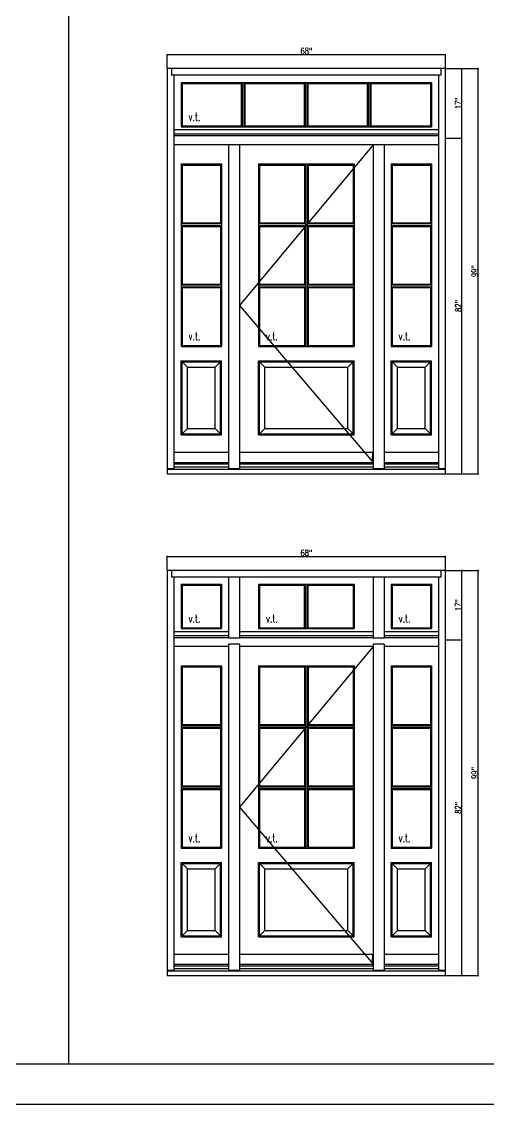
# Model space of a CAD drawing. Header units: inches. Extents: x 1985 to 11287, y 379 to 4336.
# Drawn here: x 7979.2 to 8093.3, y 3266.3 to 3530.8 of the extents above; entities that cross this region are included whole.
import ezdxf

# ---------------------------------------------------------------- set-up
doc = ezdxf.new("R2010")
doc.units = ezdxf.units.IN
doc.header["$MEASUREMENT"] = 0
doc.layers.get('0').update_dxf_attribs({"linetype": 'CONTINUOUS'})
doc.layers.get('Defpoints').update_dxf_attribs({"linetype": 'CONTINUOUS'})
for name, color, linetype in [('COTE1-1 99', 7, 'CONTINUOUS'), ('elevation 99', 7, 'CONTINUOUS'), ('opening side 99', 1, 'CONTINUOUS'), ('separation 99', 3, 'CONTINUOUS')]:
    doc.layers.add(name, color=color, linetype=linetype)
doc.styles.get("Standard").update_dxf_attribs({"font": 'txt.shx', "width": 0.8})
doc.dimstyles.new('Elevation', dxfattribs={"dimscale": 2, "dimtxt": 0.75, "dimasz": 0.0625, "dimexe": 0.0625, "dimexo": 0.0625, "dimgap": 0.0625, "dimtad": 1, "dimdec": 5, "dimzin": 0, "dimdsep": 46, "dimlunit": 5, "dimtxsty": 'Standard', "dimblk1": 'OBLIQUE', "dimblk2": 'OBLIQUE', "dimsah": 1, "dimcen": 2, "dimdle": 0.0625, "dimclrd": 1, "dimclre": 1, "dimadec": 1, "dimazin": 0, "dimtfac": 0.375, "dimtdec": 5, "dimtmove": 0, "dimatfit": 3, "dimldrblk": 'OBLIQUE', "dimfxl": 1, "dimfrac": 2, "dimtolj": 1, "dimtzin": 0, "dimarcsym": 0})

# ---------------------------------------------------------------- blocks, each defined once
blk = doc.blocks.new('_OBLIQUE')
at = {"color": 0, "linetype": 'ByBlock'}
blk.add_line((-0.5, -0.5), (0.5, 0.5), dxfattribs=at)
blk = doc.blocks.new('*D188')
at = {"layer": 'COTE1-1 99', "color": 1, "lineweight": -2, "transparency": 16777216}
for p, q in [((8014.77, 3519.42), (8014.77, 3522.83)), ((8082.77, 3519.42), (8082.77, 3522.83)), ((8014.64, 3522.7), (8082.89, 3522.7))]:
    blk.add_line(p, q, dxfattribs=at)
at = {"layer": 'Defpoints', "color": 0, "transparency": 16777216}
for p in [(8082.77, 3522.7), (8014.77, 3519.29), (8082.77, 3519.29)]:
    blk.add_point(p, dxfattribs=at)
at = {"layer": 'COTE1-1 99', "color": 1, "lineweight": -2, "transparency": 16777216, "xscale": 0.125, "yscale": 0.125, "zscale": 0.125, "rotation": 180}
blk.add_blockref('_OBLIQUE', (8014.77, 3522.7), dxfattribs=at)
at = {"layer": 'COTE1-1 99', "color": 1, "lineweight": -2, "transparency": 16777216, "xscale": 0.125, "yscale": 0.125, "zscale": 0.125}
blk.add_blockref('_OBLIQUE', (8082.77, 3522.7), dxfattribs=at)
at = {"layer": 'COTE1-1 99', "color": 0, "transparency": 16777216, "insert": (8048.77, 3523.58), "char_height": 1.5, "attachment_point": 5}
blk.add_mtext('\\A1;68"', dxfattribs=at)
blk = doc.blocks.new('*D189')
at = {"layer": 'COTE1-1 99', "color": 1, "lineweight": -2, "transparency": 16777216}
for p, q in [((8082.89, 3519.29), (8086.9, 3519.29)), ((8086.77, 3502.17), (8086.77, 3519.42)), ((8082.89, 3502.29), (8086.9, 3502.29))]:
    blk.add_line(p, q, dxfattribs=at)
at = {"layer": 'Defpoints', "color": 0, "transparency": 16777216}
for p in [(8082.77, 3519.29), (8086.77, 3519.29), (8082.77, 3502.29)]:
    blk.add_point(p, dxfattribs=at)
at = {"layer": 'COTE1-1 99', "color": 1, "lineweight": -2, "transparency": 16777216, "xscale": 0.125, "yscale": 0.125, "zscale": 0.125}
for p, rotation in [((8086.77, 3519.29), 90), ((8086.77, 3502.29), 270)]:
    blk.add_blockref('_OBLIQUE', p, dxfattribs=dict(at, rotation=rotation))
at = {"layer": 'COTE1-1 99', "color": 0, "transparency": 16777216, "insert": (8085.9, 3510.79), "char_height": 1.5, "attachment_point": 5, "rotation": 90}
blk.add_mtext('\\A1;17"', dxfattribs=at)
blk = doc.blocks.new('*D190')
at = {"layer": 'COTE1-1 99', "color": 1, "lineweight": -2, "transparency": 16777216}
for p, q in [((8082.89, 3502.29), (8086.9, 3502.29)), ((8086.77, 3420.17), (8086.77, 3502.42)), ((8082.89, 3420.29), (8086.9, 3420.29))]:
    blk.add_line(p, q, dxfattribs=at)
at = {"layer": 'Defpoints', "color": 0, "transparency": 16777216}
for p in [(8082.77, 3502.29), (8086.77, 3502.29), (8082.77, 3420.29)]:
    blk.add_point(p, dxfattribs=at)
at = {"layer": 'COTE1-1 99', "color": 1, "lineweight": -2, "transparency": 16777216, "xscale": 0.125, "yscale": 0.125, "zscale": 0.125}
for p, rotation in [((8086.77, 3502.29), 90), ((8086.77, 3420.29), 270)]:
    blk.add_blockref('_OBLIQUE', p, dxfattribs=dict(at, rotation=rotation))
at = {"layer": 'COTE1-1 99', "color": 0, "transparency": 16777216, "insert": (8085.9, 3461.29), "char_height": 1.5, "attachment_point": 5, "rotation": 90}
blk.add_mtext('\\A1;82"', dxfattribs=at)
blk = doc.blocks.new('*D191')
at = {"layer": 'COTE1-1 99', "color": 1, "lineweight": -2, "transparency": 16777216}
for p, q in [((8082.89, 3519.29), (8090.92, 3519.29)), ((8090.79, 3420.17), (8090.79, 3519.42)), ((8082.89, 3420.29), (8090.92, 3420.29))]:
    blk.add_line(p, q, dxfattribs=at)
at = {"layer": 'Defpoints', "color": 0, "transparency": 16777216}
for p in [(8082.77, 3519.29), (8090.79, 3519.29), (8082.77, 3420.29)]:
    blk.add_point(p, dxfattribs=at)
at = {"layer": 'COTE1-1 99', "color": 1, "lineweight": -2, "transparency": 16777216, "xscale": 0.125, "yscale": 0.125, "zscale": 0.125}
for p, rotation in [((8090.79, 3519.29), 90), ((8090.79, 3420.29), 270)]:
    blk.add_blockref('_OBLIQUE', p, dxfattribs=dict(at, rotation=rotation))
at = {"layer": 'COTE1-1 99', "color": 0, "transparency": 16777216, "insert": (8089.92, 3469.79), "char_height": 1.5, "attachment_point": 5, "rotation": 90}
blk.add_mtext('\\A1;99"', dxfattribs=at)
blk = doc.blocks.new('*D268')
at = {"layer": 'COTE1-1 99', "color": 1, "lineweight": -2, "transparency": 16777216}
for p, q in [((8014.64, 3400.13), (8082.89, 3400.13)), ((8014.77, 3396.85), (8014.77, 3400.26)), ((8082.77, 3396.85), (8082.77, 3400.26))]:
    blk.add_line(p, q, dxfattribs=at)
at = {"layer": 'Defpoints', "color": 0, "transparency": 16777216}
for p in [(8082.77, 3400.13), (8014.77, 3396.72), (8082.77, 3396.72)]:
    blk.add_point(p, dxfattribs=at)
at = {"layer": 'COTE1-1 99', "color": 1, "lineweight": -2, "transparency": 16777216, "xscale": 0.125, "yscale": 0.125, "zscale": 0.125, "rotation": 180}
blk.add_blockref('_OBLIQUE', (8014.77, 3400.13), dxfattribs=at)
at = {"layer": 'COTE1-1 99', "color": 1, "lineweight": -2, "transparency": 16777216, "xscale": 0.125, "yscale": 0.125, "zscale": 0.125}
blk.add_blockref('_OBLIQUE', (8082.77, 3400.13), dxfattribs=at)
at = {"layer": 'COTE1-1 99', "color": 0, "transparency": 16777216, "insert": (8048.77, 3401.01), "char_height": 1.5, "attachment_point": 5}
blk.add_mtext('\\A1;68"', dxfattribs=at)
blk = doc.blocks.new('*D269')
at = {"layer": 'COTE1-1 99', "color": 1, "lineweight": -2, "transparency": 16777216}
for p, q in [((8082.89, 3396.72), (8086.9, 3396.72)), ((8086.77, 3379.6), (8086.77, 3396.85)), ((8082.89, 3379.72), (8086.9, 3379.72))]:
    blk.add_line(p, q, dxfattribs=at)
at = {"layer": 'Defpoints', "color": 0, "transparency": 16777216}
for p in [(8082.77, 3396.72), (8086.77, 3396.72), (8082.77, 3379.72)]:
    blk.add_point(p, dxfattribs=at)
at = {"layer": 'COTE1-1 99', "color": 1, "lineweight": -2, "transparency": 16777216, "xscale": 0.125, "yscale": 0.125, "zscale": 0.125}
for p, rotation in [((8086.77, 3396.72), 90), ((8086.77, 3379.72), 270)]:
    blk.add_blockref('_OBLIQUE', p, dxfattribs=dict(at, rotation=rotation))
at = {"layer": 'COTE1-1 99', "color": 0, "transparency": 16777216, "insert": (8085.9, 3388.22), "char_height": 1.5, "attachment_point": 5, "rotation": 90}
blk.add_mtext('\\A1;17"', dxfattribs=at)
blk = doc.blocks.new('*D270')
at = {"layer": 'COTE1-1 99', "color": 1, "lineweight": -2, "transparency": 16777216}
for p, q in [((8082.89, 3379.72), (8086.9, 3379.72)), ((8086.77, 3297.6), (8086.77, 3379.85)), ((8082.89, 3297.72), (8086.9, 3297.72))]:
    blk.add_line(p, q, dxfattribs=at)
at = {"layer": 'Defpoints', "color": 0, "transparency": 16777216}
for p in [(8082.77, 3379.72), (8086.77, 3379.72), (8082.77, 3297.72)]:
    blk.add_point(p, dxfattribs=at)
at = {"layer": 'COTE1-1 99', "color": 1, "lineweight": -2, "transparency": 16777216, "xscale": 0.125, "yscale": 0.125, "zscale": 0.125}
for p, rotation in [((8086.77, 3379.72), 90), ((8086.77, 3297.72), 270)]:
    blk.add_blockref('_OBLIQUE', p, dxfattribs=dict(at, rotation=rotation))
at = {"layer": 'COTE1-1 99', "color": 0, "transparency": 16777216, "insert": (8085.9, 3338.72), "char_height": 1.5, "attachment_point": 5, "rotation": 90}
blk.add_mtext('\\A1;82"', dxfattribs=at)
blk = doc.blocks.new('*D271')
at = {"layer": 'COTE1-1 99', "color": 1, "lineweight": -2, "transparency": 16777216}
for p, q in [((8082.89, 3396.72), (8090.92, 3396.72)), ((8090.79, 3297.6), (8090.79, 3396.85)), ((8082.89, 3297.72), (8090.92, 3297.72))]:
    blk.add_line(p, q, dxfattribs=at)
at = {"layer": 'Defpoints', "color": 0, "transparency": 16777216}
for p in [(8082.77, 3396.72), (8090.79, 3396.72), (8082.77, 3297.72)]:
    blk.add_point(p, dxfattribs=at)
at = {"layer": 'COTE1-1 99', "color": 1, "lineweight": -2, "transparency": 16777216, "xscale": 0.125, "yscale": 0.125, "zscale": 0.125}
for p, rotation in [((8090.79, 3396.72), 90), ((8090.79, 3297.72), 270)]:
    blk.add_blockref('_OBLIQUE', p, dxfattribs=dict(at, rotation=rotation))
at = {"layer": 'COTE1-1 99', "color": 0, "transparency": 16777216, "insert": (8089.92, 3347.22), "char_height": 1.5, "attachment_point": 5, "rotation": 90}
blk.add_mtext('\\A1;99"', dxfattribs=at)

msp = doc.modelspace()

# ---------------------------------------------------------------- linework, layer by layer
at = {"layer": 'elevation 99'}
for p, q in [((8082.76899, 3519.293135), (8014.76899, 3519.293135)), ((8014.76899, 3519.293135), (8014.76899, 3420.293135)), ((8015.83149, 3519.293135), (8015.83149, 3517.668135)), ((8081.70649, 3517.668135), (8015.83149, 3517.668135)), ((8016.39399, 3517.668135), (8016.39399, 3502.918135)), ((8081.14399, 3502.918135), (8081.14399, 3517.668135)), ((8081.70649, 3517.668135), (8081.70649, 3519.293135)), ((8082.76899, 3420.293135), (8082.76899, 3519.293135)), ((8018.152877, 3515.909184), (8018.152877, 3505.052059)), ((8018.152877, 3515.909184), (8029.010103, 3515.909184)), ((8018.393949, 3515.668113), (8018.152877, 3515.909184)), ((8018.393949, 3515.668113), (8018.393949, 3505.29313)), ((8018.393949, 3515.668113), (8028.769032, 3515.668113)), ((8028.769032, 3515.668113), (8032.92524, 3515.668113)), ((8029.010103, 3515.909184), (8068.527877, 3515.909184)), ((8032.92524, 3515.668113), (8033.12944, 3515.909184)), ((8032.92524, 3505.29313), (8032.92524, 3515.668113)), ((8033.12944, 3505.052059), (8033.12944, 3515.909184)), ((8033.59604, 3505.052059), (8033.59604, 3515.909184)), ((8033.59604, 3515.909184), (8033.80024, 3515.668113)), ((8033.80024, 3505.29313), (8033.80024, 3515.668113)), ((8033.80024, 3515.668113), (8048.33149, 3515.668113)), ((8048.33149, 3515.668113), (8048.53569, 3515.909184)), ((8048.33149, 3505.29313), (8048.33149, 3515.668113)), ((8048.53569, 3505.052059), (8048.53569, 3515.909184)), ((8049.20649, 3515.668113), (8049.00229, 3515.909184)), ((8049.00229, 3505.052059), (8049.00229, 3515.909184)), ((8049.20649, 3515.668113), (8063.73774, 3515.668113)), ((8049.20649, 3505.29313), (8049.20649, 3515.668113)), ((8063.73774, 3515.668113), (8063.94194, 3515.909184)), ((8063.73774, 3505.29313), (8063.73774, 3515.668113)), ((8063.94194, 3505.052059), (8063.94194, 3515.909184)), ((8064.40854, 3505.052059), (8064.40854, 3515.909184)), ((8064.61274, 3515.668113), (8064.40854, 3515.909184)), ((8064.61274, 3505.29313), (8064.61274, 3515.668113)), ((8064.61274, 3515.668113), (8068.768949, 3515.668113)), ((8068.527877, 3515.909184), (8079.385103, 3515.909184)), ((8068.768949, 3515.668113), (8079.144032, 3515.668113)), ((8079.144032, 3515.668113), (8079.385103, 3515.909184)), ((8079.144032, 3515.668113), (8079.144032, 3505.29313)), ((8079.385103, 3515.909184), (8079.385103, 3505.052059)), ((8081.14399, 3504.293135), (8016.39399, 3504.293135)), ((8018.393949, 3505.29313), (8018.152877, 3505.052059)), ((8018.152877, 3505.052059), (8029.010103, 3505.052059)), ((8018.393949, 3505.29313), (8028.769032, 3505.29313)), ((8028.769032, 3505.29313), (8032.92524, 3505.29313)), ((8029.010103, 3505.052059), (8068.527877, 3505.052059)), ((8032.92524, 3505.29313), (8033.12944, 3505.052059)), ((8033.59604, 3505.052059), (8033.80024, 3505.29313)), ((8033.80024, 3505.29313), (8048.33149, 3505.29313)), ((8048.33149, 3505.29313), (8048.53569, 3505.052059)), ((8049.00229, 3505.052059), (8049.20649, 3505.29313)), ((8049.20649, 3505.29313), (8063.73774, 3505.29313)), ((8063.73774, 3505.29313), (8063.94194, 3505.052059)), ((8064.40854, 3505.052059), (8064.61274, 3505.29313)), ((8064.61274, 3505.29313), (8068.768949, 3505.29313)), ((8068.527877, 3505.052059), (8079.385103, 3505.052059)), ((8068.768949, 3505.29313), (8079.144032, 3505.29313)), ((8079.144032, 3505.29313), (8079.385103, 3505.052059)), ((8014.76899, 3503.293135), (8014.76899, 3420.293135)), ((8081.14399, 3503.293135), (8016.39399, 3503.293135)), ((8081.14399, 3503.293135), (8016.39399, 3503.293135)), ((8016.39399, 3502.918135), (8016.39399, 3500.668135)), ((8016.39399, 3502.918135), (8081.14399, 3502.918135)), ((8081.14399, 3500.668135), (8081.14399, 3502.918135)), ((8082.76899, 3420.293135), (8082.76899, 3502.293135)), ((8029.76899, 3500.668135), (8016.39399, 3500.668135)), ((8016.39399, 3500.668135), (8016.39399, 3421.62126)), ((8016.39399, 3500.668135), (8016.39399, 3421.62126)), ((8029.76899, 3500.668135), (8016.39399, 3500.668135)), ((8029.76899, 3500.668135), (8029.76899, 3421.62126)), ((8032.39399, 3500.668135), (8029.76899, 3500.668135)), ((8065.14399, 3500.668135), (8032.39399, 3500.668135)), ((8032.39399, 3500.668135), (8032.39399, 3421.62126)), ((8065.14399, 3500.668135), (8032.39399, 3500.668135)), ((8065.14399, 3500.668135), (8065.14399, 3421.62126)), ((8067.76899, 3500.668135), (8065.14399, 3500.668135)), ((8081.14399, 3500.668135), (8067.76899, 3500.668135)), ((8067.76899, 3500.668135), (8067.76899, 3421.62126)), ((8081.14399, 3500.668135), (8067.76899, 3500.668135)), ((8081.14399, 3421.62126), (8081.14399, 3500.668135)), ((8081.14399, 3421.62126), (8081.14399, 3500.668135)), ((8018.152877, 3495.998458), (8018.393949, 3495.730586)), ((8018.152877, 3495.998458), (8028.010103, 3495.998458)), ((8018.152877, 3495.998458), (8018.152877, 3451.431464)), ((8018.393949, 3495.730586), (8027.769032, 3495.730586)), ((8018.393949, 3495.730586), (8018.393949, 3481.627086)), ((8027.769032, 3495.730586), (8028.010103, 3495.998458)), ((8027.769032, 3495.730586), (8027.769032, 3481.627086)), ((8028.010103, 3495.998458), (8028.010103, 3451.431464)), ((8037.331475, 3495.730586), (8037.090404, 3495.998458)), ((8037.090404, 3495.998458), (8060.447577, 3495.998458)), ((8037.090404, 3495.998458), (8037.090404, 3451.431464)), ((8037.331475, 3495.730586), (8048.33149, 3495.730586)), ((8037.331475, 3495.730586), (8037.331475, 3481.627086)), ((8048.33149, 3495.730586), (8048.53569, 3495.998458)), ((8048.33149, 3495.730586), (8048.33149, 3481.627086)), ((8048.53569, 3495.998458), (8048.53569, 3451.431464)), ((8049.00229, 3495.998458), (8049.20649, 3495.730586)), ((8049.00229, 3495.998458), (8049.00229, 3451.431464)), ((8049.20649, 3495.730586), (8060.206505, 3495.730586)), ((8049.20649, 3495.730586), (8049.20649, 3481.627086)), ((8060.206505, 3495.730586), (8060.447577, 3495.998458)), ((8060.206505, 3495.730586), (8060.206505, 3481.627086)), ((8060.447577, 3495.998458), (8060.447577, 3451.431464)), ((8069.527877, 3495.998458), (8069.768949, 3495.730586)), ((8069.527877, 3495.998458), (8079.385103, 3495.998458)), ((8069.527877, 3495.998458), (8069.527877, 3451.431464)), ((8069.768949, 3495.730586), (8079.144032, 3495.730586)), ((8069.768949, 3495.730586), (8069.768949, 3481.627086)), ((8079.144032, 3495.730586), (8079.385103, 3495.998458)), ((8079.144032, 3495.730586), (8079.144032, 3481.627086)), ((8079.385103, 3495.998458), (8079.385103, 3451.431464)), ((8018.393949, 3481.627086), (8018.152877, 3481.422886)), ((8018.152877, 3481.422886), (8028.010103, 3481.422886)), ((8018.152877, 3480.956286), (8018.393949, 3480.752086)), ((8018.152877, 3480.956286), (8028.010103, 3480.956286)), ((8018.393949, 3481.627086), (8027.769032, 3481.627086)), ((8018.393949, 3480.752086), (8018.393949, 3466.648586)), ((8018.393949, 3480.752086), (8027.769032, 3480.752086)), ((8027.769032, 3481.627086), (8028.010103, 3481.422886)), ((8027.769032, 3480.752086), (8028.010103, 3480.956286)), ((8027.769032, 3480.752086), (8027.769032, 3466.648586)), ((8037.331475, 3481.627086), (8037.090404, 3481.422886)), ((8037.090404, 3481.422886), (8048.53569, 3481.422886)), ((8037.331475, 3480.752086), (8037.090404, 3480.956286)), ((8037.090404, 3480.956286), (8048.53569, 3480.956286)), ((8037.331475, 3481.627086), (8048.33149, 3481.627086)), ((8037.331475, 3480.752086), (8037.331475, 3466.648586)), ((8037.331475, 3480.752086), (8048.33149, 3480.752086)), ((8048.33149, 3481.627086), (8048.53569, 3481.422886)), ((8048.33149, 3480.752086), (8048.53569, 3480.956286)), ((8048.33149, 3480.752086), (8048.33149, 3466.648586)), ((8049.20649, 3481.627086), (8049.00229, 3481.422886)), ((8049.00229, 3481.422886), (8060.447577, 3481.422886)), ((8049.00229, 3480.956286), (8060.447577, 3480.956286)), ((8049.20649, 3480.752086), (8049.00229, 3480.956286)), ((8049.20649, 3481.627086), (8060.206505, 3481.627086)), ((8049.20649, 3480.752086), (8049.20649, 3466.648586)), ((8049.20649, 3480.752086), (8060.206505, 3480.752086)), ((8060.206505, 3481.627086), (8060.447577, 3481.422886)), ((8060.206505, 3480.752086), (8060.447577, 3480.956286)), ((8060.206505, 3480.752086), (8060.206505, 3466.648586)), ((8069.768949, 3481.627086), (8069.527877, 3481.422886)), ((8069.527877, 3481.422886), (8079.385103, 3481.422886)), ((8069.527877, 3480.956286), (8069.768949, 3480.752086)), ((8069.527877, 3480.956286), (8079.385103, 3480.956286)), ((8069.768949, 3481.627086), (8079.144032, 3481.627086)), ((8069.768949, 3480.752086), (8069.768949, 3466.648586)), ((8069.768949, 3480.752086), (8079.144032, 3480.752086)), ((8079.144032, 3481.627086), (8079.385103, 3481.422886)), ((8079.144032, 3480.752086), (8079.385103, 3480.956286)), ((8079.144032, 3480.752086), (8079.144032, 3466.648586)), ((8018.152877, 3466.444386), (8018.393949, 3466.648586)), ((8018.152877, 3466.444386), (8028.010103, 3466.444386)), ((8018.393949, 3465.778035), (8018.152877, 3465.982235)), ((8018.152877, 3465.982235), (8028.010103, 3465.982235)), ((8018.393949, 3466.648586), (8027.769032, 3466.648586)), ((8018.393949, 3465.778035), (8018.393949, 3451.672535)), ((8018.393949, 3465.778035), (8027.769032, 3465.778035)), ((8027.769032, 3466.648586), (8028.010103, 3466.444386)), ((8027.769032, 3465.778035), (8028.010103, 3465.982235)), ((8027.769032, 3465.778035), (8027.769032, 3451.672535)), ((8037.331475, 3466.648586), (8037.090404, 3466.444386)), ((8037.090404, 3466.444386), (8048.53569, 3466.444386)), ((8037.090404, 3465.982235), (8048.53569, 3465.982235)), ((8037.331475, 3466.648586), (8048.33149, 3466.648586)), ((8037.331475, 3465.778035), (8037.331475, 3451.672535)), ((8037.331475, 3465.778035), (8048.33149, 3465.778035)), ((8048.33149, 3465.778035), (8048.33149, 3451.672535)), ((8049.00229, 3466.444386), (8060.447577, 3466.444386)), ((8049.00229, 3465.982235), (8060.447577, 3465.982235)), ((8049.20649, 3466.648586), (8060.206505, 3466.648586)), ((8049.20649, 3465.778035), (8060.206505, 3465.778035)), ((8049.20649, 3465.778035), (8049.20649, 3451.672535)), ((8060.206505, 3466.648586), (8060.447577, 3466.444386)), ((8060.206505, 3465.778035), (8060.447577, 3465.982235)), ((8060.206505, 3465.778035), (8060.206505, 3451.672535)), ((8069.527877, 3466.444386), (8069.768949, 3466.648586)), ((8069.527877, 3466.444386), (8079.385103, 3466.444386)), ((8069.768949, 3465.778035), (8069.527877, 3465.982235)), ((8069.527877, 3465.982235), (8079.385103, 3465.982235)), ((8069.768949, 3466.648586), (8079.144032, 3466.648586)), ((8069.768949, 3465.778035), (8069.768949, 3451.672535)), ((8069.768949, 3465.778035), (8079.144032, 3465.778035)), ((8079.144032, 3466.648586), (8079.385103, 3466.444386)), ((8079.144032, 3465.778035), (8079.385103, 3465.982235)), ((8079.144032, 3465.778035), (8079.144032, 3451.672535)), ((8018.152877, 3451.431464), (8018.393949, 3451.672535)), ((8018.152877, 3451.431464), (8028.010103, 3451.431464)), ((8018.393949, 3451.672535), (8027.769032, 3451.672535)), ((8028.010103, 3451.431464), (8027.769032, 3451.672535)), ((8037.090404, 3451.431464), (8037.331475, 3451.672535)), ((8037.090404, 3451.431464), (8060.447577, 3451.431464)), ((8037.331475, 3451.672535), (8048.33149, 3451.672535)), ((8048.33149, 3451.672535), (8048.53569, 3451.431464)), ((8049.20649, 3451.672535), (8049.00229, 3451.431464)), ((8049.20649, 3451.672535), (8060.206505, 3451.672535)), ((8060.447577, 3451.431464), (8060.206505, 3451.672535)), ((8069.527877, 3451.431464), (8069.768949, 3451.672535)), ((8069.527877, 3451.431464), (8079.385103, 3451.431464)), ((8069.768949, 3451.672535), (8079.144032, 3451.672535)), ((8079.385103, 3451.431464), (8079.144032, 3451.672535)), ((8018.152877, 3447.913606), (8028.010103, 3447.913606)), ((8019.706449, 3446.359985), (8018.152877, 3447.913606)), ((8018.152877, 3429.802024), (8018.152877, 3447.913606)), ((8018.393949, 3447.672485), (8027.769032, 3447.672485)), ((8018.393949, 3430.043096), (8018.393949, 3447.672485)), ((8019.706449, 3446.359985), (8026.456532, 3446.359985)), ((8019.706449, 3431.355596), (8019.706449, 3446.359985)), ((8026.456532, 3446.359985), (8028.010103, 3447.913606)), ((8026.456532, 3431.355596), (8026.456532, 3446.359985)), ((8027.769032, 3430.043096), (8027.769032, 3447.672485)), ((8028.010103, 3429.802024), (8028.010103, 3447.913606)), ((8038.643916, 3446.359985), (8037.090345, 3447.913606)), ((8037.090345, 3429.802024), (8037.090345, 3447.913606)), ((8037.090345, 3447.913606), (8060.447621, 3447.913606)), ((8037.331416, 3430.043096), (8037.331416, 3447.672485)), ((8037.331416, 3447.672485), (8060.206549, 3447.672485)), ((8038.643916, 3431.355596), (8038.643916, 3446.359985)), ((8038.643916, 3446.359985), (8058.894049, 3446.359985)), ((8060.447621, 3447.913606), (8058.894049, 3446.359985)), ((8058.894049, 3431.355596), (8058.894049, 3446.359985)), ((8060.206549, 3430.043096), (8060.206549, 3447.672485)), ((8060.447621, 3429.802024), (8060.447621, 3447.913606)), ((8069.527877, 3447.913606), (8079.385103, 3447.913606)), ((8071.081449, 3446.359985), (8069.527877, 3447.913606)), ((8069.527877, 3429.802024), (8069.527877, 3447.913606)), ((8069.768949, 3447.672485), (8079.144032, 3447.672485)), ((8069.768949, 3430.043096), (8069.768949, 3447.672485)), ((8071.081449, 3446.359985), (8077.831532, 3446.359985)), ((8071.081449, 3431.355596), (8071.081449, 3446.359985)), ((8077.831532, 3446.359985), (8079.385103, 3447.913606)), ((8077.831532, 3431.355596), (8077.831532, 3446.359985)), ((8079.144032, 3430.043096), (8079.144032, 3447.672485)), ((8079.385103, 3429.802024), (8079.385103, 3447.913606)), ((8018.152877, 3429.802024), (8019.706449, 3431.355596)), ((8019.706449, 3431.355596), (8026.456532, 3431.355596)), ((8026.456532, 3431.355596), (8028.010103, 3429.802024)), ((8037.090345, 3429.802024), (8038.643916, 3431.355596)), ((8038.643916, 3431.355596), (8058.894049, 3431.355596)), ((8060.447621, 3429.802024), (8058.894049, 3431.355596)), ((8069.527877, 3429.802024), (8071.081449, 3431.355596)), ((8071.081449, 3431.355596), (8077.831532, 3431.355596)), ((8077.831532, 3431.355596), (8079.385103, 3429.802024)), ((8018.152877, 3429.802024), (8028.010103, 3429.802024)), ((8018.393949, 3430.043096), (8027.769032, 3430.043096)), ((8037.090345, 3429.802024), (8060.447621, 3429.802024)), ((8037.331416, 3430.043096), (8060.206549, 3430.043096)), ((8069.527877, 3429.802024), (8079.385103, 3429.802024)), ((8069.768949, 3430.043096), (8079.144032, 3430.043096)), ((8029.76899, 3425.48063), (8016.39399, 3425.48063)), ((8029.76899, 3425.48063), (8016.39399, 3425.48063)), ((8032.51899, 3423.10563), (8032.51899, 3425.48063)), ((8065.01899, 3425.48063), (8032.51899, 3425.48063)), ((8032.51899, 3423.10563), (8032.51899, 3425.48063)), ((8065.01899, 3425.48063), (8032.51899, 3425.48063)), ((8065.01899, 3423.10563), (8065.01899, 3425.48063)), ((8065.01899, 3423.10563), (8065.01899, 3425.48063)), ((8081.14399, 3425.48063), (8067.76899, 3425.48063)), ((8081.14399, 3425.48063), (8067.76899, 3425.48063)), ((8016.39399, 3423.10563), (8029.76899, 3423.10563)), ((8016.39399, 3423.10563), (8029.76899, 3423.10563)), ((8016.39399, 3422.714011), (8029.76899, 3422.714011)), ((8016.39399, 3422.714011), (8029.76899, 3422.714011)), ((8032.39399, 3423.10563), (8065.14399, 3423.10563)), ((8032.39399, 3423.10563), (8065.14399, 3423.10563)), ((8032.39399, 3422.714011), (8065.14399, 3422.714011)), ((8032.39399, 3422.714011), (8065.14399, 3422.714011)), ((8064.89399, 3423.29313), (8064.89399, 3423.10563)), ((8064.89399, 3423.29313), (8064.89399, 3423.10563)), ((8064.932233, 3423.10563), (8064.941658, 3423.23063)), ((8064.932233, 3423.10563), (8064.941658, 3423.23063)), ((8064.941658, 3423.23063), (8064.952286, 3423.10563)), ((8064.941658, 3423.23063), (8064.952286, 3423.10563)), ((8067.76899, 3423.10563), (8081.14399, 3423.10563)), ((8067.76899, 3423.10563), (8081.14399, 3423.10563)), ((8067.76899, 3422.714011), (8081.14399, 3422.714011)), ((8067.76899, 3422.714011), (8081.14399, 3422.714011)), ((8014.76899, 3421.62126), (8016.39399, 3421.62126)), ((8014.76899, 3421.62126), (8016.39399, 3421.62126)), ((8014.76899, 3421.480635), (8082.76899, 3421.480635)), ((8014.76899, 3421.480635), (8082.76899, 3421.480635)), ((8014.76899, 3420.293135), (8042.33149, 3420.293135)), ((8014.76899, 3420.293135), (8082.76899, 3420.293135)), ((8014.76899, 3420.293135), (8042.33149, 3420.293135)), ((8014.76899, 3420.293135), (8082.76899, 3420.293135)), ((8016.39399, 3422.04313), (8029.76899, 3422.04313)), ((8029.76899, 3421.62126), (8032.39399, 3421.62126)), ((8029.76899, 3421.62126), (8032.39399, 3421.62126)), ((8032.39399, 3422.04313), (8065.14399, 3422.04313)), ((8065.14399, 3421.62126), (8067.76899, 3421.62126)), ((8065.14399, 3421.62126), (8067.76899, 3421.62126)), ((8067.76899, 3422.04313), (8081.14399, 3422.04313)), ((8081.14399, 3421.62126), (8082.76899, 3421.62126)), ((8081.14399, 3421.62126), (8082.76899, 3421.62126)), ((8014.76899, 3396.722979), (8014.76899, 3297.722979)), ((8082.76899, 3396.722979), (8014.76899, 3396.722979)), ((8015.83149, 3396.722979), (8015.83149, 3395.097979)), ((8081.70649, 3395.097979), (8081.70649, 3396.722979)), ((8082.76899, 3297.722979), (8082.76899, 3396.722979)), ((8029.76899, 3395.097979), (8015.83149, 3395.097979)), ((8016.39399, 3395.097979), (8016.39399, 3380.347979)), ((8018.152877, 3393.339028), (8028.010103, 3393.339028)), ((8018.152877, 3393.339028), (8018.152877, 3382.481903)), ((8018.393949, 3393.097957), (8018.152877, 3393.339028)), ((8028.010103, 3393.339028), (8027.769032, 3393.097957)), ((8028.010103, 3393.339028), (8028.010103, 3382.481903)), ((8029.76899, 3395.097979), (8029.76899, 3380.160479)), ((8032.39399, 3395.097979), (8029.76899, 3395.097979)), ((8065.14399, 3395.097979), (8032.39399, 3395.097979)), ((8032.39399, 3395.097979), (8032.39399, 3380.160479)), ((8037.091304, 3393.339028), (8037.091304, 3382.481903)), ((8037.091304, 3393.339028), (8060.446677, 3393.339028)), ((8037.332375, 3393.097957), (8037.091304, 3393.339028)), ((8048.33149, 3393.097957), (8048.53569, 3393.339028)), ((8048.53569, 3382.481903), (8048.53569, 3393.339028)), ((8049.00229, 3382.481903), (8049.00229, 3393.339028)), ((8049.20649, 3393.097957), (8049.00229, 3393.339028)), ((8060.446677, 3393.339028), (8060.205605, 3393.097957)), ((8060.446677, 3393.339028), (8060.446677, 3382.481903)), ((8065.14399, 3395.097979), (8065.14399, 3380.160479)), ((8067.76899, 3395.097979), (8065.14399, 3395.097979)), ((8067.76899, 3395.097979), (8067.76899, 3380.160479)), ((8081.70649, 3395.097979), (8067.76899, 3395.097979)), ((8069.527877, 3393.339028), (8069.527877, 3382.481903)), ((8069.527877, 3393.339028), (8079.385103, 3393.339028)), ((8069.768949, 3393.097957), (8069.527877, 3393.339028)), ((8079.385103, 3393.339028), (8079.144032, 3393.097957)), ((8079.385103, 3393.339028), (8079.385103, 3382.481903)), ((8081.14399, 3380.347979), (8081.14399, 3395.097979)), ((8018.393949, 3393.097957), (8027.769032, 3393.097957)), ((8018.393949, 3393.097957), (8018.393949, 3382.722974)), ((8027.769032, 3393.097957), (8027.769032, 3382.722974)), ((8037.332375, 3393.097957), (8037.332375, 3382.722974)), ((8037.332375, 3393.097957), (8048.33149, 3393.097957)), ((8048.33149, 3382.722974), (8048.33149, 3393.097957)), ((8049.20649, 3382.722974), (8049.20649, 3393.097957)), ((8049.20649, 3393.097957), (8060.205605, 3393.097957)), ((8060.205605, 3393.097957), (8060.205605, 3382.722974)), ((8069.768949, 3393.097957), (8069.768949, 3382.722974)), ((8069.768949, 3393.097957), (8079.144032, 3393.097957)), ((8079.144032, 3393.097957), (8079.144032, 3382.722974)), ((8018.152877, 3382.481903), (8018.393949, 3382.722974)), ((8018.393949, 3382.722974), (8027.769032, 3382.722974)), ((8028.010103, 3382.481903), (8027.769032, 3382.722974)), ((8037.091304, 3382.481903), (8037.332375, 3382.722974)), ((8037.325898, 3382.722974), (8048.33149, 3382.722974)), ((8048.33149, 3382.722974), (8048.53569, 3382.481903)), ((8049.00229, 3382.481903), (8049.20649, 3382.722974)), ((8049.20649, 3382.722974), (8060.205605, 3382.722974)), ((8060.446677, 3382.481903), (8060.205605, 3382.722974)), ((8069.527877, 3382.481903), (8069.768949, 3382.722974)), ((8069.768949, 3382.722974), (8079.144032, 3382.722974)), ((8079.385103, 3382.481903), (8079.144032, 3382.722974)), ((8014.76899, 3380.722979), (8014.76899, 3297.722979)), ((8029.76899, 3381.722979), (8016.39399, 3381.722979)), ((8029.76899, 3380.722979), (8016.39399, 3380.722979)), ((8016.39399, 3380.347979), (8029.76899, 3380.347979)), ((8016.39399, 3380.347979), (8016.39399, 3378.097979)), ((8018.152877, 3382.481903), (8028.010103, 3382.481903)), ((8032.39399, 3380.160479), (8029.76899, 3380.160479)), ((8065.14399, 3381.722979), (8032.39399, 3381.722979)), ((8065.14399, 3380.722979), (8032.39399, 3380.722979)), ((8032.39399, 3380.347979), (8065.14399, 3380.347979)), ((8037.091304, 3382.481903), (8060.446677, 3382.481903)), ((8067.76899, 3380.160479), (8065.14399, 3380.160479)), ((8081.14399, 3381.722979), (8067.76899, 3381.722979)), ((8081.14399, 3380.722979), (8067.76899, 3380.722979)), ((8067.76899, 3380.347979), (8081.14399, 3380.347979)), ((8069.527877, 3382.481903), (8079.385103, 3382.481903)), ((8081.14399, 3378.097979), (8081.14399, 3380.347979)), ((8029.76899, 3378.097979), (8016.39399, 3378.097979)), ((8016.39399, 3378.097979), (8016.39399, 3299.051104)), ((8016.39399, 3378.097979), (8016.39399, 3299.051104)), ((8029.76899, 3378.097979), (8016.39399, 3378.097979)), ((8032.39399, 3378.660479), (8029.76899, 3378.660479)), ((8029.76899, 3378.660479), (8029.76899, 3299.051104)), ((8032.39399, 3378.660479), (8032.39399, 3299.051104)), ((8065.14399, 3378.097979), (8032.39399, 3378.097979)), ((8065.14399, 3378.097979), (8032.39399, 3378.097979)), ((8067.76899, 3378.660479), (8065.14399, 3378.660479)), ((8065.14399, 3378.660479), (8065.14399, 3299.051104)), ((8067.76899, 3378.660479), (8067.76899, 3299.051104)), ((8081.14399, 3378.097979), (8067.76899, 3378.097979)), ((8081.14399, 3378.097979), (8067.76899, 3378.097979)), ((8081.14399, 3299.051104), (8081.14399, 3378.097979)), ((8081.14399, 3299.051104), (8081.14399, 3378.097979)), ((8082.76899, 3297.722979), (8082.76899, 3379.722979)), ((8018.152877, 3373.428302), (8018.393949, 3373.16043)), ((8018.152877, 3373.428302), (8028.010103, 3373.428302)), ((8018.152877, 3373.428302), (8018.152877, 3328.861307)), ((8018.393949, 3373.16043), (8027.769032, 3373.16043)), ((8018.393949, 3373.16043), (8018.393949, 3359.05693)), ((8027.769032, 3373.16043), (8028.010103, 3373.428302)), ((8027.769032, 3373.16043), (8027.769032, 3359.05693)), ((8028.010103, 3373.428302), (8028.010103, 3328.861307)), ((8037.331475, 3373.16043), (8037.090404, 3373.428302)), ((8037.090404, 3373.428302), (8060.447577, 3373.428302)), ((8037.090404, 3373.428302), (8037.090404, 3328.861307)), ((8037.331475, 3373.16043), (8048.33149, 3373.16043)), ((8037.331475, 3373.16043), (8037.331475, 3359.05693)), ((8048.33149, 3373.16043), (8048.53569, 3373.428302)), ((8048.33149, 3373.16043), (8048.33149, 3359.05693)), ((8048.53569, 3373.428302), (8048.53569, 3328.861307)), ((8049.00229, 3373.428302), (8049.20649, 3373.16043)), ((8049.00229, 3373.428302), (8049.00229, 3328.861307)), ((8049.20649, 3373.16043), (8060.206505, 3373.16043)), ((8049.20649, 3373.16043), (8049.20649, 3359.05693)), ((8060.206505, 3373.16043), (8060.447577, 3373.428302)), ((8060.206505, 3373.16043), (8060.206505, 3359.05693)), ((8060.447577, 3373.428302), (8060.447577, 3328.861307)), ((8069.527877, 3373.428302), (8069.768949, 3373.16043)), ((8069.527877, 3373.428302), (8079.385103, 3373.428302)), ((8069.527877, 3373.428302), (8069.527877, 3328.861307)), ((8069.768949, 3373.16043), (8079.144032, 3373.16043)), ((8069.768949, 3373.16043), (8069.768949, 3359.05693)), ((8079.144032, 3373.16043), (8079.385103, 3373.428302)), ((8079.144032, 3373.16043), (8079.144032, 3359.05693)), ((8079.385103, 3373.428302), (8079.385103, 3328.861307)), ((8018.393949, 3359.05693), (8018.152877, 3358.85273)), ((8018.152877, 3358.85273), (8028.010103, 3358.85273)), ((8018.393949, 3359.05693), (8027.769032, 3359.05693)), ((8027.769032, 3359.05693), (8028.010103, 3358.85273)), ((8037.331475, 3359.05693), (8037.090404, 3358.85273)), ((8037.090404, 3358.85273), (8048.53569, 3358.85273)), ((8037.331475, 3359.05693), (8048.33149, 3359.05693)), ((8048.33149, 3359.05693), (8048.53569, 3358.85273)), ((8049.20649, 3359.05693), (8049.00229, 3358.85273)), ((8049.00229, 3358.85273), (8060.447577, 3358.85273)), ((8049.20649, 3359.05693), (8060.206505, 3359.05693)), ((8060.206505, 3359.05693), (8060.447577, 3358.85273)), ((8069.768949, 3359.05693), (8069.527877, 3358.85273)), ((8069.527877, 3358.85273), (8079.385103, 3358.85273)), ((8069.768949, 3359.05693), (8079.144032, 3359.05693)), ((8079.144032, 3359.05693), (8079.385103, 3358.85273)), ((8018.152877, 3358.38613), (8018.393949, 3358.18193)), ((8018.152877, 3358.38613), (8028.010103, 3358.38613)), ((8018.393949, 3358.18193), (8018.393949, 3344.07843)), ((8018.393949, 3358.18193), (8027.769032, 3358.18193)), ((8027.769032, 3358.18193), (8028.010103, 3358.38613)), ((8027.769032, 3358.18193), (8027.769032, 3344.07843)), ((8037.331475, 3358.18193), (8037.090404, 3358.38613)), ((8037.090404, 3358.38613), (8048.53569, 3358.38613)), ((8037.331475, 3358.18193), (8037.331475, 3344.07843)), ((8037.331475, 3358.18193), (8048.33149, 3358.18193)), ((8048.33149, 3358.18193), (8048.53569, 3358.38613)), ((8048.33149, 3358.18193), (8048.33149, 3344.07843)), ((8049.00229, 3358.38613), (8060.447577, 3358.38613)), ((8049.20649, 3358.18193), (8049.00229, 3358.38613)), ((8049.20649, 3358.18193), (8049.20649, 3344.07843)), ((8049.20649, 3358.18193), (8060.206505, 3358.18193)), ((8060.206505, 3358.18193), (8060.447577, 3358.38613)), ((8060.206505, 3358.18193), (8060.206505, 3344.07843)), ((8069.527877, 3358.38613), (8069.768949, 3358.18193)), ((8069.527877, 3358.38613), (8079.385103, 3358.38613)), ((8069.768949, 3358.18193), (8069.768949, 3344.07843)), ((8069.768949, 3358.18193), (8079.144032, 3358.18193)), ((8079.144032, 3358.18193), (8079.385103, 3358.38613)), ((8079.144032, 3358.18193), (8079.144032, 3344.07843)), ((8018.152877, 3343.87423), (8018.393949, 3344.07843)), ((8018.152877, 3343.87423), (8028.010103, 3343.87423)), ((8018.393949, 3343.207879), (8018.152877, 3343.412079)), ((8018.152877, 3343.412079), (8028.010103, 3343.412079)), ((8018.393949, 3344.07843), (8027.769032, 3344.07843)), ((8018.393949, 3343.207879), (8018.393949, 3329.102379)), ((8018.393949, 3343.207879), (8027.769032, 3343.207879)), ((8027.769032, 3344.07843), (8028.010103, 3343.87423)), ((8027.769032, 3343.207879), (8028.010103, 3343.412079)), ((8027.769032, 3343.207879), (8027.769032, 3329.102379)), ((8037.331475, 3344.07843), (8037.090404, 3343.87423)), ((8037.090404, 3343.87423), (8048.53569, 3343.87423)), ((8037.090404, 3343.412079), (8048.53569, 3343.412079)), ((8037.331475, 3344.07843), (8048.33149, 3344.07843)), ((8037.331475, 3343.207879), (8037.331475, 3329.102379)), ((8037.331475, 3343.207879), (8048.33149, 3343.207879)), ((8048.33149, 3343.207879), (8048.33149, 3329.102379)), ((8049.00229, 3343.87423), (8060.447577, 3343.87423)), ((8049.00229, 3343.412079), (8060.447577, 3343.412079)), ((8049.20649, 3344.07843), (8060.206505, 3344.07843)), ((8049.20649, 3343.207879), (8060.206505, 3343.207879)), ((8049.20649, 3343.207879), (8049.20649, 3329.102379)), ((8060.206505, 3344.07843), (8060.447577, 3343.87423)), ((8060.206505, 3343.207879), (8060.447577, 3343.412079)), ((8060.206505, 3343.207879), (8060.206505, 3329.102379)), ((8069.527877, 3343.87423), (8069.768949, 3344.07843)), ((8069.527877, 3343.87423), (8079.385103, 3343.87423)), ((8069.768949, 3343.207879), (8069.527877, 3343.412079)), ((8069.527877, 3343.412079), (8079.385103, 3343.412079)), ((8069.768949, 3344.07843), (8079.144032, 3344.07843)), ((8069.768949, 3343.207879), (8069.768949, 3329.102379)), ((8069.768949, 3343.207879), (8079.144032, 3343.207879)), ((8079.144032, 3344.07843), (8079.385103, 3343.87423)), ((8079.144032, 3343.207879), (8079.385103, 3343.412079)), ((8079.144032, 3343.207879), (8079.144032, 3329.102379)), ((8018.152877, 3328.861307), (8018.393949, 3329.102379)), ((8018.152877, 3328.861307), (8028.010103, 3328.861307)), ((8018.393949, 3329.102379), (8027.769032, 3329.102379)), ((8028.010103, 3328.861307), (8027.769032, 3329.102379)), ((8037.090404, 3328.861307), (8037.331475, 3329.102379)), ((8037.090404, 3328.861307), (8060.447577, 3328.861307)), ((8037.331475, 3329.102379), (8048.33149, 3329.102379)), ((8048.33149, 3329.102379), (8048.53569, 3328.861307)), ((8049.20649, 3329.102379), (8049.00229, 3328.861307)), ((8049.20649, 3329.102379), (8060.206505, 3329.102379)), ((8060.447577, 3328.861307), (8060.206505, 3329.102379)), ((8069.527877, 3328.861307), (8069.768949, 3329.102379)), ((8069.527877, 3328.861307), (8079.385103, 3328.861307)), ((8069.768949, 3329.102379), (8079.144032, 3329.102379)), ((8079.385103, 3328.861307), (8079.144032, 3329.102379)), ((8018.152877, 3325.34345), (8028.010103, 3325.34345)), ((8019.706449, 3323.789829), (8018.152877, 3325.34345)), ((8018.152877, 3307.231868), (8018.152877, 3325.34345)), ((8018.393949, 3325.102329), (8027.769032, 3325.102329)), ((8018.393949, 3307.472939), (8018.393949, 3325.102329)), ((8026.456532, 3323.789829), (8028.010103, 3325.34345)), ((8027.769032, 3307.472939), (8027.769032, 3325.102329)), ((8028.010103, 3307.231868), (8028.010103, 3325.34345)), ((8038.643916, 3323.789829), (8037.090345, 3325.34345)), ((8037.090345, 3307.231868), (8037.090345, 3325.34345)), ((8037.090345, 3325.34345), (8060.447621, 3325.34345)), ((8037.331416, 3307.472939), (8037.331416, 3325.102329)), ((8037.331416, 3325.102329), (8060.206549, 3325.102329)), ((8060.447621, 3325.34345), (8058.894049, 3323.789829)), ((8060.206549, 3307.472939), (8060.206549, 3325.102329)), ((8060.447621, 3307.231868), (8060.447621, 3325.34345)), ((8069.527877, 3325.34345), (8079.385103, 3325.34345)), ((8071.081449, 3323.789829), (8069.527877, 3325.34345)), ((8069.527877, 3307.231868), (8069.527877, 3325.34345)), ((8069.768949, 3325.102329), (8079.144032, 3325.102329)), ((8069.768949, 3307.472939), (8069.768949, 3325.102329)), ((8077.831532, 3323.789829), (8079.385103, 3325.34345)), ((8079.144032, 3307.472939), (8079.144032, 3325.102329)), ((8079.385103, 3307.231868), (8079.385103, 3325.34345)), ((8019.706449, 3323.789829), (8026.456532, 3323.789829)), ((8019.706449, 3308.785439), (8019.706449, 3323.789829)), ((8026.456532, 3308.785439), (8026.456532, 3323.789829)), ((8038.643916, 3308.785439), (8038.643916, 3323.789829)), ((8038.643916, 3323.789829), (8058.894049, 3323.789829)), ((8058.894049, 3308.785439), (8058.894049, 3323.789829)), ((8071.081449, 3323.789829), (8077.831532, 3323.789829)), ((8071.081449, 3308.785439), (8071.081449, 3323.789829)), ((8077.831532, 3308.785439), (8077.831532, 3323.789829)), ((8018.152877, 3307.231868), (8019.706449, 3308.785439)), ((8019.706449, 3308.785439), (8026.456532, 3308.785439)), ((8026.456532, 3308.785439), (8028.010103, 3307.231868)), ((8037.090345, 3307.231868), (8038.643916, 3308.785439)), ((8038.643916, 3308.785439), (8058.894049, 3308.785439)), ((8060.447621, 3307.231868), (8058.894049, 3308.785439)), ((8069.527877, 3307.231868), (8071.081449, 3308.785439)), ((8071.081449, 3308.785439), (8077.831532, 3308.785439)), ((8077.831532, 3308.785439), (8079.385103, 3307.231868)), ((8018.152877, 3307.231868), (8028.010103, 3307.231868)), ((8018.393949, 3307.472939), (8027.769032, 3307.472939)), ((8037.090345, 3307.231868), (8060.447621, 3307.231868)), ((8037.331416, 3307.472939), (8060.206549, 3307.472939)), ((8069.527877, 3307.231868), (8079.385103, 3307.231868)), ((8069.768949, 3307.472939), (8079.144032, 3307.472939)), ((8029.76899, 3302.910473), (8016.39399, 3302.910473)), ((8029.76899, 3302.910473), (8016.39399, 3302.910473)), ((8065.01899, 3302.910473), (8032.51899, 3302.910473)), ((8032.51899, 3300.535473), (8032.51899, 3302.910473)), ((8032.51899, 3300.535473), (8032.51899, 3302.910473)), ((8065.01899, 3302.910473), (8032.51899, 3302.910473)), ((8064.89399, 3300.722973), (8064.89399, 3300.535473)), ((8064.89399, 3300.722973), (8064.89399, 3300.535473)), ((8064.932233, 3300.535473), (8064.941658, 3300.660473)), ((8064.932233, 3300.535473), (8064.941658, 3300.660473)), ((8064.941658, 3300.660473), (8064.952286, 3300.535473)), ((8064.941658, 3300.660473), (8064.952286, 3300.535473)), ((8065.01899, 3300.535473), (8065.01899, 3302.910473)), ((8065.01899, 3300.535473), (8065.01899, 3302.910473)), ((8081.14399, 3302.910473), (8067.76899, 3302.910473)), ((8081.14399, 3302.910473), (8067.76899, 3302.910473)), ((8014.76899, 3299.051104), (8016.39399, 3299.051104)), ((8014.76899, 3299.051104), (8016.39399, 3299.051104)), ((8014.76899, 3298.910479), (8082.76899, 3298.910479)), ((8014.76899, 3298.910479), (8082.76899, 3298.910479)), ((8016.39399, 3300.535473), (8029.76899, 3300.535473)), ((8016.39399, 3300.535473), (8029.76899, 3300.535473)), ((8016.39399, 3300.143855), (8029.76899, 3300.143855)), ((8016.39399, 3300.143855), (8029.76899, 3300.143855)), ((8016.39399, 3299.472973), (8029.76899, 3299.472973)), ((8029.76899, 3299.051104), (8032.39399, 3299.051104)), ((8029.76899, 3299.051104), (8032.39399, 3299.051104)), ((8032.39399, 3300.535473), (8065.14399, 3300.535473)), ((8032.39399, 3300.535473), (8065.14399, 3300.535473)), ((8032.39399, 3300.143855), (8065.14399, 3300.143855)), ((8032.39399, 3300.143855), (8065.14399, 3300.143855)), ((8032.39399, 3299.472973), (8065.14399, 3299.472973)), ((8065.14399, 3299.051104), (8067.76899, 3299.051104)), ((8065.14399, 3299.051104), (8067.76899, 3299.051104)), ((8067.76899, 3300.535473), (8081.14399, 3300.535473)), ((8067.76899, 3300.535473), (8081.14399, 3300.535473)), ((8067.76899, 3300.143855), (8081.14399, 3300.143855)), ((8067.76899, 3300.143855), (8081.14399, 3300.143855)), ((8067.76899, 3299.472973), (8081.14399, 3299.472973)), ((8081.14399, 3299.051104), (8082.76899, 3299.051104)), ((8081.14399, 3299.051104), (8082.76899, 3299.051104)), ((8014.76899, 3297.722979), (8082.76899, 3297.722979)), ((8014.76899, 3297.722979), (8042.33149, 3297.722979)), ((8014.76899, 3297.722979), (8042.33149, 3297.722979)), ((8014.76899, 3297.722979), (8082.76899, 3297.722979))]:
    msp.add_line(p, q, dxfattribs=at)
at = {"layer": 'elevation 99', "color": 7}
for p, q in [((8037.331475, 3465.778035), (8037.090404, 3465.982235)), ((8048.33149, 3466.648586), (8048.53569, 3466.444386)), ((8048.33149, 3465.778035), (8048.53569, 3465.982235)), ((8049.20649, 3466.648586), (8049.00229, 3466.444386)), ((8049.20649, 3465.778035), (8049.00229, 3465.982235)), ((8037.331475, 3343.207879), (8037.090404, 3343.412079)), ((8048.33149, 3344.07843), (8048.53569, 3343.87423)), ((8048.33149, 3343.207879), (8048.53569, 3343.412079)), ((8049.20649, 3344.07843), (8049.00229, 3343.87423)), ((8049.20649, 3343.207879), (8049.00229, 3343.412079))]:
    msp.add_line(p, q, dxfattribs=at)
at = {"layer": 'elevation 99'}
for centre, radius, start, end in [((8046.853528, 3425.215871), 18.140881, 354.32963932, 0.35560171), ((8046.853528, 3425.215871), 18.140881, 354.32963932, 0.35560171), ((8065.405537, 3425.339174), 0.411617, 159.90001428, 181.49147604), ((8065.405537, 3425.339174), 0.411617, 159.90001428, 181.49147604), ((8067.551523, 3423.121218), 2.663087, 173.48326078, 176.29878354), ((8067.551523, 3423.121218), 2.663087, 173.48326078, 176.29878354), ((8067.551523, 3300.551062), 2.663087, 173.48326078, 176.29878354), ((8067.551523, 3300.551062), 2.663087, 173.48326078, 176.29878354), ((8046.853528, 3302.645715), 18.140881, 354.32963932, 0.35560171), ((8046.853528, 3302.645715), 18.140881, 354.32963932, 0.35560171), ((8065.405537, 3302.769017), 0.411617, 159.90001428, 181.49147604), ((8065.405537, 3302.769017), 0.411617, 159.90001428, 181.49147604)]:
    msp.add_arc(centre, radius, start, end, dxfattribs=at)
at = {"layer": 'opening side 99', "color": 1}
for p, q in [((8065.14399, 3500.668135), (8032.39399, 3461.457198)), ((8032.39399, 3461.457198), (8065.14399, 3423.10563)), ((8065.14399, 3378.097979), (8032.39399, 3338.887041)), ((8032.39399, 3338.887041), (8065.14399, 3300.535473))]:
    msp.add_line(p, q, dxfattribs=at)
at = {"layer": 'separation 99'}
for p, q in [((7990.65334, 3764.575732), (7990.65334, 3276.128059)), ((9943.552213, 3276.128059), (7685.752407, 3276.128059))]:
    msp.add_line(p, q, dxfattribs=at)
msp.add_lwpolyline([(9954.635727, 3266.28393), (7087.963638, 3266.28393), (7087.963638, 4336.37128), (9954.635727, 4336.37128)], close=True, dxfattribs=at)

# ---------------------------------------------------------------- texts
at = {"layer": 'elevation 99', "width": 0.7}
for p in [(8019.973883, 3506.538394), (8019.973883, 3452.917798), (8038.91141, 3452.917798), (8071.348883, 3452.917798), (8019.97946, 3383.968238), (8038.916987, 3383.968238), (8071.35446, 3383.968238), (8019.973883, 3330.347642), (8038.91141, 3330.347642), (8071.348883, 3330.347642)]:
    msp.add_text('v.t.', height=2, dxfattribs=at).set_placement(p)

# ---------------------------------------------------------------- dimensions: what is measured, and where the dimension line sits
at = {"layer": 'COTE1-1 99'}
for base, p1, p2, picture, middle in [((8082.76899, 3522.700812), (8014.76899, 3519.293135), (8082.76899, 3519.293135), '*D188', (8048.76899, 3523.575812)), ((8082.76899, 3400.130656), (8014.76899, 3396.722979), (8082.76899, 3396.722979), '*D268', (8048.76899, 3401.005656))]:
    dim = msp.add_linear_dim(base=base, p1=p1, p2=p2, dimstyle='Elevation', override={"dimtxt": 0.75, "dimdec": 5, "dimlunit": 5, "dimpost": '"'}, dxfattribs=at)
    dim.commit()
    dim.dimension.update_dxf_attribs({"geometry": picture, "text_midpoint": middle})
for base, p1, p2, override, picture, middle in [((8086.772544, 3519.293135), (8082.76899, 3502.293135), (8082.76899, 3519.293135), {"dimtxt": 0.75, "dimdec": 5, "dimlunit": 5, "dimpost": '"'}, '*D189', (8085.897544, 3510.793135)), ((8090.793149, 3519.293135), (8082.76899, 3420.293135), (8082.76899, 3519.293135), {"dimpost": '"'}, '*D191', (8089.918149, 3469.793135)), ((8086.772544, 3502.293135), (8082.76899, 3420.293135), (8082.76899, 3502.293135), {"dimtxt": 0.75, "dimdec": 5, "dimlunit": 5, "dimpost": '"'}, '*D190', (8085.897544, 3461.293135)), ((8086.772544, 3396.722979), (8082.76899, 3379.722979), (8082.76899, 3396.722979), {"dimtxt": 0.75, "dimdec": 5, "dimlunit": 5, "dimpost": '"'}, '*D269', (8085.897544, 3388.222979)), ((8090.793149, 3396.722979), (8082.76899, 3297.722979), (8082.76899, 3396.722979), {"dimpost": '"'}, '*D271', (8089.918149, 3347.222979)), ((8086.772544, 3379.722979), (8082.76899, 3297.722979), (8082.76899, 3379.722979), {"dimtxt": 0.75, "dimdec": 5, "dimlunit": 5, "dimpost": '"'}, '*D270', (8085.897544, 3338.722979))]:
    dim = msp.add_linear_dim(base=base, p1=p1, p2=p2, angle=90, dimstyle='Elevation', override=override, dxfattribs=at)
    dim.commit()
    dim.dimension.update_dxf_attribs({"geometry": picture, "text_midpoint": middle})

doc.saveas('drawing.dxf')
